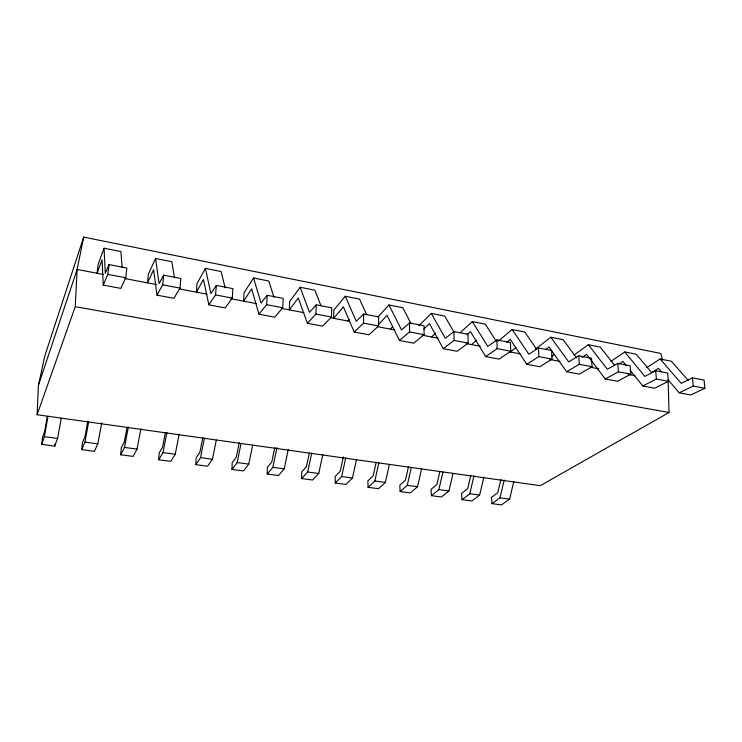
<?xml version="1.0" encoding="UTF-8"?>
<svg xmlns="http://www.w3.org/2000/svg" width="742" height="742" viewBox="0 0 742 742"><rect width="100%" height="100%" fill="white"/><g stroke="black" fill="none" stroke-linecap="round" stroke-linejoin="round"><path stroke-width="1.11" d="M399.465 340.495L409.538 331.924L409.584 322.937L424.072 325.747L424.072 334.698L413.767 343.166L399.465 340.495L387.074 315.341L378.17 324.922M288.221 449.615L284.186 468.861L278.463 475.539L267.259 474.064L267.324 467.451L271.767 462.034L274.753 447.649M378.55 326.016L378.689 316.936L363.719 314.033L356.253 321.286L345.262 296.262L333.761 310.212L333.724 318.337L343.37 306.798L354.184 332.026L368.969 334.79L378.55 326.016L363.515 323.141L354.184 332.026M363.515 323.141L363.719 314.033M252.651 445.181L248.774 464.102L243.469 470.929L231.986 469.417L232.163 462.739L236.271 457.202L239.23 442.631M300.148 287.275L289.603 301.669L289.399 309.887L298.247 297.987L307.383 323.271L322.668 326.137L331.461 317.029L331.767 307.828L316.277 304.823L309.451 312.345L300.148 287.275L314.868 290.205L321.036 305.862M307.383 323.271L315.906 314.061L316.277 304.823M668.18 382.056L669.034 412.478L540.297 485.676L37.1 414.722L38.426 385.321L44.9 355.641L83.679 237.106L660.825 353.442L662.523 360.046M216.312 440.062L212.462 459.233L207.593 466.208L195.823 464.659L196.129 457.916L199.886 452.258L202.816 437.492M37.1 414.722L75.248 306.659L77.122 269.448L83.679 237.106M253.551 277.99L244.016 292.849L243.636 301.178L251.631 288.879L258.977 314.218L274.781 317.177L282.73 307.726L283.212 298.405L267.176 295.288L261.036 303.098L253.551 277.99L268.762 281.014L274.039 297.384M258.977 314.218L266.628 304.656L267.176 295.288M179.137 434.246L175.233 454.234L170.827 461.366L158.751 459.78L159.187 452.972L162.563 447.176L165.383 432.642M205.386 268.391L196.955 283.741L196.38 292.172L203.456 279.474L208.873 304.851L225.234 307.911L232.265 298.099L232.942 288.638L216.33 285.42L210.941 293.526L205.386 268.391L221.116 271.526L225.151 287.915M208.873 304.851L215.588 294.917L216.33 285.42M140.897 428.848L137.029 449.105L133.115 456.404L120.733 454.781L121.298 447.89L124.285 441.972L127.067 427.234M155.588 258.466L148.317 274.336L147.556 282.869L153.64 269.736L156.989 295.149L173.934 298.321L179.981 288.119L180.853 278.528L163.639 275.189L159.048 283.62L155.588 258.466L171.847 261.713L174.491 277.712M156.989 295.149L162.693 284.826L163.639 275.189M101.747 422.764L97.823 443.846L94.429 451.312L81.722 449.643L82.427 442.686L84.996 436.63L87.881 420.992M104.056 248.199L98.046 264.616L97.063 273.251L102.09 259.672L103.221 285.095L120.788 288.388L125.769 277.777L126.854 268.048L109 264.579L105.281 273.344L104.056 248.199L120.881 251.557L122.133 267.556M47.312 416.42L44.678 431.139L42.544 437.344L41.691 444.375L54.722 446.09L54.954 444.087M103.221 285.095L107.84 274.355L109 264.579M41.691 444.375L44.362 436.667L47.998 416.327M54.722 446.09L57.579 438.439L61.243 418.191M81.722 449.643L84.95 442.111L88.641 422.059M120.733 454.781L124.489 447.417L128.338 427.077M158.751 459.78L163.008 452.592L166.904 432.521M195.823 464.659L200.544 457.628L204.375 438.374M231.986 469.417L237.152 462.544L241.02 443.54M267.259 474.064L272.852 467.33L276.979 447.482M309.266 453.241L306.4 466.746L301.632 472.042L301.679 478.59L312.623 480.028L318.745 473.498L322.807 454.503M301.679 478.59L307.68 472.005L311.733 452.935M343.333 456.896L340.198 471.346L335.134 476.531L335.291 483.014L345.967 484.424L352.459 478.024L356.559 459.261M335.291 483.014L341.663 476.568L345.744 457.74M376.203 462.257L373.207 475.835L367.846 480.909L368.106 487.336L378.531 488.709L385.386 482.439L389.383 464.464M368.106 487.336L374.84 481.02L378.828 462.971M408.443 466.801L405.429 480.213L399.808 485.194L400.151 491.547L410.345 492.892L417.533 486.752L421.558 469M400.151 491.547L407.237 485.37L411.253 467.543M439.95 471.253L436.917 484.498L431.028 489.377L431.473 495.675L441.425 496.982L448.938 490.972L452.982 473.433M431.473 495.675L438.874 489.618L442.918 472.014M470.827 475.168L467.673 488.681L461.552 493.458L462.071 499.7L471.81 500.98L479.62 495.09L483.812 477.199M462.071 499.7L469.788 493.764L473.98 475.808M500.906 479.425L497.743 492.771L491.38 497.455L491.992 503.642L501.509 504.894L509.606 499.116L513.816 481.437M491.992 503.642L500.006 497.826L504.208 480.083M38.426 385.321L77.122 269.448L103.314 274.438M347.738 321.008L349.148 319.375M378.114 316.797L388.947 304.962L402.767 307.717L411.124 323.679M390.273 329.114L392.546 326.74M418.859 325.747L431.288 313.402L444.681 316.073L453.956 331.989M423.886 329.031L429.433 323.614L443.28 348.684L457.128 351.272L468.119 343.11L467.97 334.271L453.956 331.553L445.33 338.296L431.288 313.402M431.519 336.97L435.563 333.13M460.003 332.815L472.339 321.583L485.324 324.171L496.296 341.339M467.145 334.642L470.502 331.628L485.713 356.624L499.125 359.128L510.746 351.244L510.459 342.526L496.89 339.892L487.763 346.403L472.339 321.583M471.55 344.594L476.661 340.124M409.584 322.937L401.524 329.93L388.947 304.962M498.318 341.144L512.156 329.513L524.761 332.026L536.596 349.13M506.805 342.331L510.329 339.409L526.82 364.303L539.824 366.733L552.029 359.119L551.621 350.512L538.479 347.961L528.87 354.249L512.156 329.513M510.403 351.996L515.773 347.655M535.427 349.222L550.796 337.211L563.03 339.65L576.571 357.885M545.546 349.612L548.987 346.959L566.675 371.761L579.279 374.116L592.033 366.752L591.504 358.256L578.76 355.78L568.706 361.864L550.796 337.211M443.28 348.684L454.058 340.42L468.119 343.11M551.621 356.568L554.237 354.593M574.085 355.056L588.313 344.687L600.185 347.052L614.543 365.222M582.034 357.505L586.514 354.296L605.314 378.986L617.548 381.267L630.802 374.153L630.171 365.76L617.817 363.367L607.346 369.247L588.313 344.687M485.713 356.624L497.131 348.647L510.746 351.244M610.926 361.4L624.745 351.949L636.284 354.249L651.597 372.567M619.245 363.914L622.965 361.41L626.508 365.806M646.829 367.578L660.148 359.007L671.371 361.243L688.159 380.34M526.82 364.303L538.84 356.605L552.029 359.119M651.662 372.586L658.386 368.329L661.363 371.825M566.675 371.761L579.252 364.313L592.033 366.752M605.314 378.986L618.42 371.788L630.802 374.153M630.051 370.193L642.813 385.998L654.685 388.214L668.412 381.332L667.67 373.05L655.687 370.722L644.835 376.407L624.745 351.949M642.813 385.998L656.392 379.032L668.412 381.332M668.05 379.691L679.208 392.806L690.728 394.957L704.9 388.289L704.065 380.108L692.434 377.854L681.221 383.354L660.148 359.007M679.208 392.806L693.241 386.072L704.9 388.289M44.362 436.667L57.579 438.439M84.95 442.111L97.823 443.846M124.489 447.417L137.029 449.105M163.008 452.592L175.233 454.234M200.544 457.628L212.462 459.233M237.152 462.544L248.774 464.102M272.852 467.33L284.186 468.861M307.68 472.005L318.745 473.498M341.663 476.568L352.459 478.024M374.84 481.02L385.386 482.439M407.237 485.37L417.533 486.752M438.874 489.618L448.938 490.972M469.788 493.764L479.62 495.09M500.006 497.826L509.606 499.116M75.248 306.659L669.034 412.478M107.84 274.355L125.769 277.777M162.693 284.826L179.981 288.119M215.588 294.917L232.265 298.099M266.628 304.656L282.73 307.726M315.906 314.061L331.461 317.029M409.538 331.924L424.072 334.698M124.953 278.565L156.664 284.603M179.62 288.981L206.953 294.184M230.864 298.738L256.435 303.617M282.118 308.505L303.858 312.651M331.08 317.836L349.306 321.305M377.771 326.73L394.855 329.986M422.189 335.189L438.132 338.231M466.217 343.583L480.269 346.254M509.875 351.903L520.133 353.851M549.739 359.49L559.987 361.447M590.734 367.299L598.711 368.82M628.316 374.46L635.152 375.767M345.262 296.262L359.518 299.1L366.715 314.729M692.434 377.854L693.241 386.072M655.687 370.722L656.392 379.032M617.817 363.367L618.42 371.788M578.76 355.78L579.252 364.313M538.479 347.961L538.84 356.605M496.89 339.892L497.131 348.647M453.956 331.553L454.058 340.42"/></g></svg>
